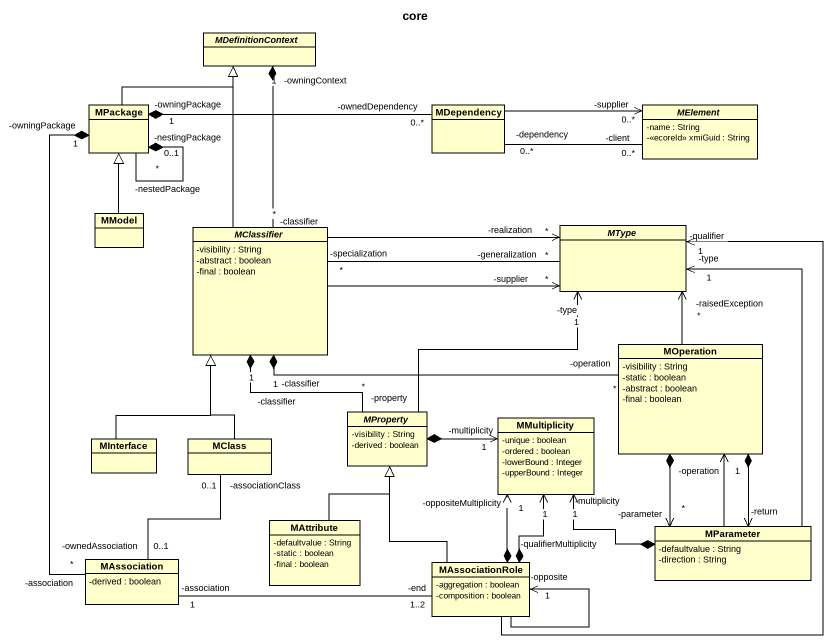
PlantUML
@startuml
title core
hide circle
hide empty members
skinparam classAttributeIconSize 0
abstract class MDefinitionContext
class MPackage
class MDependency
abstract class MElement {
  -name : String
  -<<ecoreId>> xmiGuid : String
}
class MModel
abstract class MClassifier {
  -visibility : String
  -abstract : boolean
  -final : boolean
}
abstract class MType
class MOperation {
  -visibility : String
  -static : boolean
  -abstract : boolean
  -final : boolean
}
abstract class MProperty {
  -visibility : String
  -derived : boolean
}
class MInterface
class MClass
class MMultiplicity {
  -unique : boolean
  -ordered : boolean
  -lowerBound : Integer
  -upperBound : Integer
}
class MAttribute {
  -defaultvalue : String
  -static : boolean
  -final : boolean
}
class MParameter {
  -defaultvalue : String
  -direction : String
}
class MAssociation {
  -derived : boolean
}
class MAssociationRole {
  -aggregation : boolean
  -composition : boolean
}
MDefinitionContext "-owningContext\n1" *-- "-classifier\n*" MClassifier
MPackage -right-|> MDefinitionContext
MPackage "-nestedPackage\n*" --* "-nestingPackage\n0..1" MPackage
MPackage "1\n-owningPackage" *-right- "-ownedDependency\n0..*" MDependency
MPackage "-owningPackage\n1" *-- "-association\n*" MAssociation
MDependency -right-> "-supplier\n0..*" MElement
MDependency "-dependency\n0..*" -right- "-client\n0..*" MElement
MModel -up-|> MPackage
MClassifier -up-|> MDefinitionContext
MClassifier -right-> "-supplier\n*" MType
MClassifier -right-> "-realization\n*" MType
MClassifier "-specialization\n*" -right- "-generalization\n*" MType
MClassifier "-classifier\n1" *-right- "-operation\n*" MOperation
MClassifier "-classifier\n1" *-- "-property\n*" MProperty
MOperation -up-> "-raisedException\n*" MType
MOperation *--> "-parameter\n*" MParameter
MOperation *--> "-return" MParameter
MProperty -up-> "-type\n1" MType
MProperty *-right-> "-multiplicity\n1" MMultiplicity
MInterface -up-|> MClassifier
MClass -up-|> MClassifier
MClass "-associationClass\n0..1" -- "-ownedAssociation\n0..1" MAssociation
MAttribute -up-|> MProperty
MParameter -up-> "-type\n1" MType
MParameter -up-> "-operation\n1" MOperation
MParameter *-left-> "-multiplicity\n1" MMultiplicity
MAssociation "-association\n1" -right- "-end\n1..2" MAssociationRole
MAssociationRole -up-> "-qualifier\n1" MType
MAssociationRole -up-|> MProperty
MAssociationRole *-up-> "-oppositeMultiplicity\n1" MMultiplicity
MAssociationRole *-up-> "-qualifierMultiplicity\n1" MMultiplicity
MAssociationRole --> "-opposite\n1" MAssociationRole
@enduml
